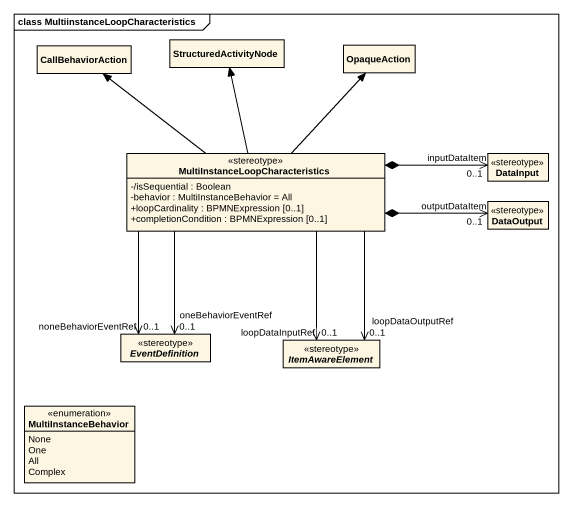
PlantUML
@startuml
mainframe class MultiinstanceLoopCharacteristics
hide circle
hide empty members
skinparam classAttributeIconSize 0
class StructuredActivityNode
class CallBehaviorAction
class OpaqueAction
class "MultiInstanceLoopCharacteristics" as MultiInstanceLoopCharacteris <<stereotype>> {
  -/isSequential : Boolean
  -behavior : MultiInstanceBehavior = All
  +loopCardinality : BPMNExpression [0..1]
  +completionCondition : BPMNExpression [0..1]
}
class DataInput <<stereotype>>
class DataOutput <<stereotype>>
abstract class EventDefinition <<stereotype>>
abstract class ItemAwareElement <<stereotype>>
enum MultiInstanceBehavior {
  None
  One
  All
  Complex
}
MultiInstanceLoopCharacteris -up-> StructuredActivityNode
MultiInstanceLoopCharacteris -up-> CallBehaviorAction
MultiInstanceLoopCharacteris -up-> OpaqueAction
MultiInstanceLoopCharacteris *-right-> "0..1\ninputDataItem" DataInput
MultiInstanceLoopCharacteris *-right-> "outputDataItem\n0..1" DataOutput
MultiInstanceLoopCharacteris --> "noneBehaviorEventRef\n0..1" EventDefinition
MultiInstanceLoopCharacteris --> "oneBehaviorEventRef\n0..1" EventDefinition
MultiInstanceLoopCharacteris --> "loopDataInputRef\n0..1" ItemAwareElement
MultiInstanceLoopCharacteris --> "loopDataOutputRef\n0..1" ItemAwareElement
@enduml
